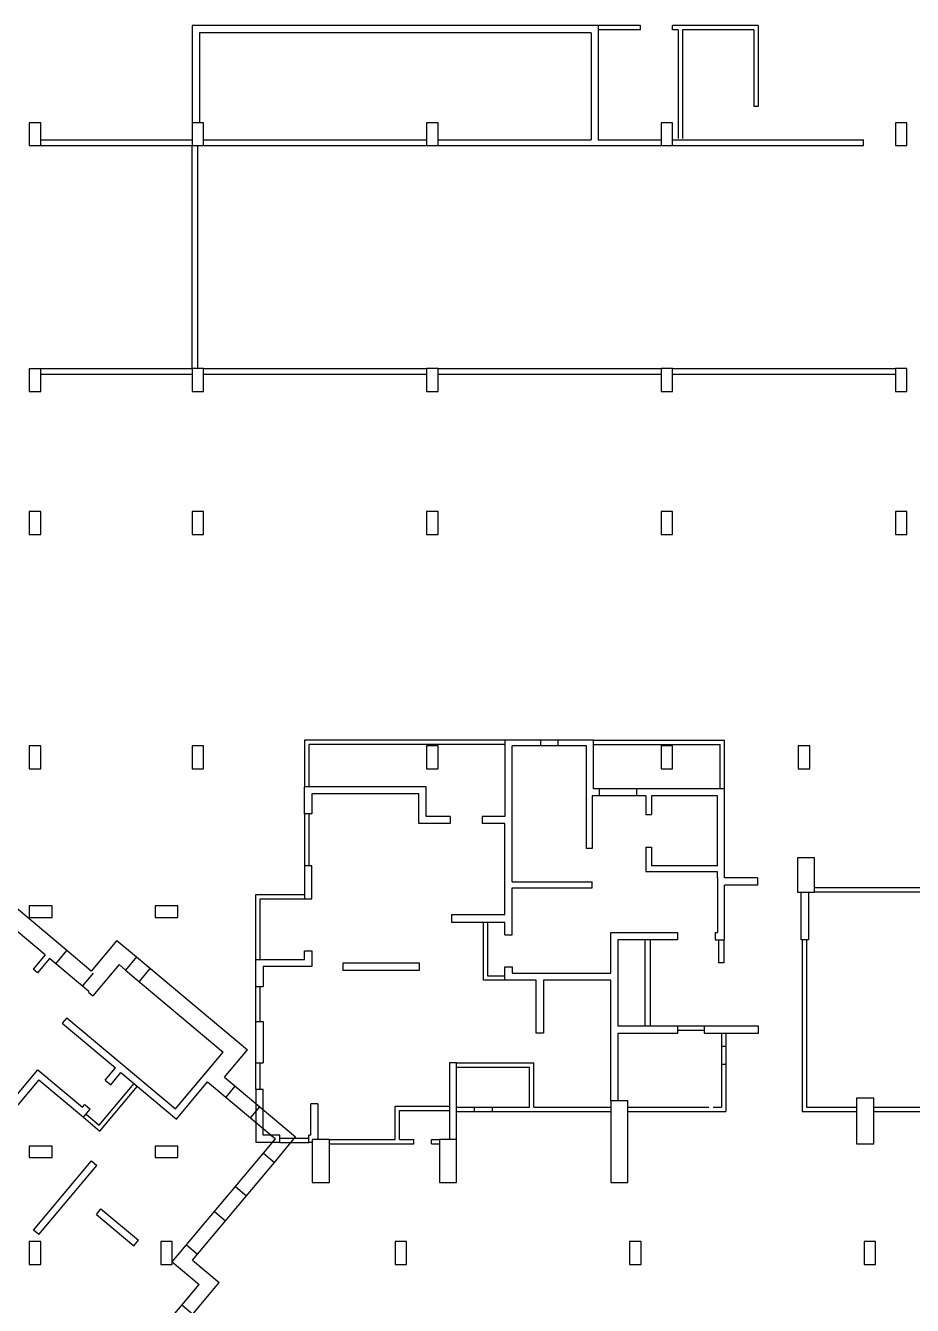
# Model space of a CAD drawing. Header units: metres. Extents: x -681087 to 1033303, y 74272 to 2630761.
# Drawn here: x 143657 to 174675, y 2374404 to 2419178 of the extents above; entities that cross this region are included whole.
import ezdxf

# ---------------------------------------------------------------- set-up
doc = ezdxf.new("R2010")
doc.units = ezdxf.units.M
for name, color, linetype in [('SKELETON_CLEAN', 7, 'Continuous'), ('SKELETON_ISOLATED', 1, 'Continuous'), ('SKELETON_ORIGINAL', 8, 'Continuous')]:
    doc.layers.add(name, color=color, linetype=linetype)

msp = doc.modelspace()

# ---------------------------------------------------------------- linework, layer by layer
at = {"layer": 'SKELETON_CLEAN'}
for p, q in [((149484, 2419178), (149484, 2415778)), ((163684, 2419178), (149484, 2419178)), ((165164, 2419178), (163684, 2419178)), ((163684, 2419178), (163684, 2415178)), ((165164, 2419028), (165164, 2419178)), ((169284, 2419178), (166284, 2419178)), ((166284, 2419028), (166284, 2419178)), ((169284, 2419178), (169284, 2416348)), ((149734, 2418928), (149734, 2415778)), ((163434, 2418928), (149734, 2418928)), ((163434, 2418928), (163434, 2415178)), ((165164, 2419028), (163684, 2419028)), ((166484, 2419028), (166284, 2419028)), ((166484, 2419028), (166484, 2415228)), ((169134, 2419028), (166634, 2419028)), ((166634, 2419028), (166634, 2415228)), ((169134, 2419028), (169134, 2416348)), ((169284, 2416348), (169134, 2416348)), ((144184, 2415778), (143784, 2415778)), ((143784, 2415778), (143784, 2414978)), ((144184, 2414978), (144184, 2415778)), ((149884, 2415778), (149484, 2415778)), ((149484, 2415778), (149484, 2414978)), ((149884, 2414978), (149884, 2415778)), ((158084, 2415778), (157684, 2415778)), ((157684, 2415778), (157684, 2414978)), ((158084, 2414978), (158084, 2415778)), ((166284, 2415778), (165884, 2415778)), ((165884, 2415778), (165884, 2414978)), ((166284, 2414978), (166284, 2415778)), ((174484, 2415778), (174084, 2415778)), ((174084, 2415778), (174084, 2414978)), ((174484, 2414978), (174484, 2415778)), ((158084, 2415178), (163434, 2415178)), ((163684, 2415178), (165884, 2415178)), ((166284, 2415178), (172964, 2415178)), ((172964, 2414978), (172964, 2415178)), ((143784, 2414978), (144184, 2414978)), ((144184, 2414978), (149484, 2414978)), ((149484, 2414978), (149884, 2414978)), ((149484, 2407178), (149484, 2414978)), ((149884, 2414978), (157684, 2414978)), ((157684, 2414978), (158084, 2414978)), ((158084, 2414978), (165884, 2414978)), ((165884, 2414978), (166284, 2414978)), ((166284, 2414978), (172964, 2414978)), ((174084, 2414978), (174484, 2414978)), ((144184, 2407175), (143784, 2407175)), ((143784, 2407175), (143784, 2406375)), ((144184, 2407178), (149484, 2407178)), ((144184, 2406375), (144184, 2407175)), ((149884, 2407178), (149484, 2407178)), ((149484, 2407178), (149484, 2406378)), ((149884, 2406378), (149884, 2407178)), ((149884, 2407178), (157684, 2407178)), ((158084, 2407178), (157684, 2407178)), ((157684, 2407178), (157684, 2406378)), ((158084, 2406378), (158084, 2407178)), ((158084, 2407178), (165884, 2407178)), ((166284, 2407178), (165884, 2407178)), ((165884, 2407178), (165884, 2406378)), ((166284, 2406378), (166284, 2407178)), ((166284, 2407178), (174084, 2407178)), ((174484, 2407178), (174084, 2407178)), ((174084, 2407178), (174084, 2406378)), ((174484, 2406378), (174484, 2407178)), ((143784, 2406375), (144184, 2406375)), ((149484, 2406378), (149884, 2406378)), ((157684, 2406378), (158084, 2406378)), ((165884, 2406378), (166284, 2406378)), ((174084, 2406378), (174484, 2406378)), ((144184, 2402175), (143784, 2402175)), ((143784, 2402175), (143784, 2401375)), ((144184, 2401375), (144184, 2402175)), ((149884, 2402178), (149484, 2402178)), ((149484, 2402178), (149484, 2401378)), ((149884, 2401378), (149884, 2402178)), ((158084, 2402178), (157684, 2402178)), ((157684, 2402178), (157684, 2401378)), ((158084, 2401378), (158084, 2402178)), ((166284, 2402178), (165884, 2402178)), ((165884, 2402178), (165884, 2401378)), ((166284, 2401378), (166284, 2402178)), ((174484, 2402178), (174084, 2402178)), ((174084, 2402178), (174084, 2401378)), ((174484, 2401378), (174484, 2402178)), ((143784, 2401375), (144184, 2401375)), ((149484, 2401378), (149884, 2401378)), ((157684, 2401378), (158084, 2401378)), ((165884, 2401378), (166284, 2401378)), ((174084, 2401378), (174484, 2401378)), ((153413, 2394178), (153413, 2392548)), ((160423, 2394178), (153413, 2394178)), ((160423, 2394178), (160423, 2391508)), ((163523, 2394178), (160423, 2394178)), ((163523, 2394178), (168103, 2394178)), ((163523, 2392478), (163523, 2394178)), ((168103, 2392478), (168103, 2394178)), ((144184, 2393975), (143784, 2393975)), ((143784, 2393975), (143784, 2393175)), ((144184, 2393175), (144184, 2393975)), ((149884, 2393978), (149484, 2393978)), ((149484, 2393978), (149484, 2393178)), ((149884, 2393178), (149884, 2393978)), ((160423, 2394028), (153563, 2394028)), ((153563, 2394028), (153563, 2392548)), ((158084, 2393978), (157684, 2393978)), ((157684, 2393978), (157684, 2393178)), ((158084, 2393178), (158084, 2393978)), ((163273, 2393978), (160673, 2393978)), ((160673, 2389218), (160673, 2393978)), ((163273, 2390388), (163273, 2393978)), ((163523, 2394028), (167953, 2394028)), ((166284, 2393978), (165884, 2393978)), ((165884, 2393978), (165884, 2393178)), ((166284, 2393178), (166284, 2393978)), ((167953, 2392478), (167953, 2394028)), ((171084, 2393978), (170684, 2393978)), ((170684, 2393978), (170684, 2393178)), ((171084, 2393178), (171084, 2393978)), ((143784, 2393175), (144184, 2393175)), ((149484, 2393178), (149884, 2393178)), ((157684, 2393178), (158084, 2393178)), ((165884, 2393178), (166284, 2393178)), ((170684, 2393178), (171084, 2393178)), ((157663, 2392548), (153413, 2392548)), ((153413, 2391598), (153413, 2392548)), ((157413, 2392298), (153663, 2392298)), ((153663, 2392298), (153663, 2391598)), ((157413, 2391258), (157413, 2392298)), ((157663, 2391508), (157663, 2392548)), ((168103, 2392478), (163523, 2392478)), ((168103, 2389358), (168103, 2392478)), ((165353, 2392228), (163473, 2392228)), ((163473, 2392228), (163473, 2390388)), ((165353, 2392228), (165353, 2391573)), ((165553, 2392228), (165553, 2391573)), ((167853, 2392228), (165553, 2392228)), ((167853, 2389778), (167853, 2392228)), ((153413, 2391598), (153413, 2389778)), ((153663, 2391598), (153413, 2391598)), ((158508, 2391508), (157663, 2391508)), ((158508, 2391508), (158508, 2391258)), ((160423, 2391508), (159628, 2391508)), ((159628, 2391508), (159628, 2391258)), ((165353, 2391573), (165553, 2391573)), ((158508, 2391258), (157413, 2391258)), ((160423, 2391258), (159628, 2391258)), ((160423, 2388063), (160423, 2391258)), ((163473, 2390388), (163273, 2390388)), ((165353, 2390433), (165353, 2389578)), ((165353, 2390433), (165553, 2390433)), ((165553, 2390433), (165553, 2389778)), ((171253, 2390058), (170653, 2390058)), ((170653, 2390058), (170653, 2388858)), ((171253, 2388858), (171253, 2390058)), ((153663, 2389778), (153413, 2389778)), ((153413, 2389778), (153413, 2388628)), ((153663, 2388628), (153663, 2389778)), ((167853, 2389578), (165353, 2389578)), ((167853, 2389778), (165553, 2389778)), ((167853, 2389358), (167853, 2389578)), ((160673, 2389218), (163473, 2389218)), ((163473, 2389018), (163473, 2389218)), ((167853, 2389358), (167853, 2387448)), ((169253, 2389358), (168103, 2389358)), ((168103, 2387198), (168103, 2389108)), ((169253, 2389108), (168103, 2389108)), ((169253, 2389358), (169253, 2389108)), ((145101, 2386815), (142504, 2388994)), ((151713, 2388783), (153413, 2388783)), ((151713, 2386508), (151713, 2388783)), ((160673, 2389018), (163473, 2389018)), ((160673, 2387368), (160673, 2389018)), ((170653, 2388858), (171253, 2388858)), ((170788, 2387188), (170788, 2388858)), ((171038, 2388858), (171038, 2387188)), ((176658, 2388858), (171253, 2388858)), ((144584, 2388378), (143784, 2388378)), ((143784, 2388378), (143784, 2387978)), ((144584, 2387978), (144584, 2388378)), ((148984, 2388378), (148184, 2388378)), ((148184, 2388378), (148184, 2387978)), ((148984, 2387978), (148984, 2388378)), ((151863, 2388633), (153413, 2388633)), ((151863, 2386508), (151863, 2388633)), ((153413, 2388628), (153663, 2388628)), ((144340, 2386670), (142578, 2388149)), ((143784, 2387978), (144584, 2387978)), ((148184, 2387978), (148984, 2387978)), ((160423, 2388063), (158553, 2388063)), ((158553, 2388063), (158553, 2387813)), ((158553, 2387813), (160423, 2387813)), ((159673, 2385778), (159673, 2387813)), ((159823, 2385928), (159823, 2387813)), ((160423, 2387368), (160423, 2387813)), ((160423, 2387368), (160673, 2387368)), ((164123, 2386028), (164123, 2387448)), ((164123, 2387448), (166453, 2387448)), ((166453, 2387448), (166453, 2387198)), ((167773, 2387448), (167773, 2387198)), ((167773, 2387448), (167853, 2387448)), ((146851, 2387174), (145952, 2386101)), ((146851, 2387174), (147541, 2386595)), ((166453, 2387198), (164373, 2387198)), ((164373, 2387198), (164373, 2384173)), ((167773, 2387198), (168103, 2387198)), ((167893, 2387198), (167893, 2386393)), ((168083, 2387198), (168083, 2386393)), ((171038, 2387188), (170788, 2387188)), ((170823, 2387188), (170823, 2381188)), ((170973, 2387188), (170973, 2381338)), ((144340, 2386670), (143919, 2386168)), ((144493, 2386542), (144072, 2386040)), ((145872, 2385385), (144493, 2386542)), ((144716, 2386355), (145101, 2386815)), ((145952, 2386101), (145101, 2386815)), ((147541, 2386595), (147155, 2386136)), ((147541, 2386595), (151417, 2383343)), ((151713, 2385558), (151713, 2386508)), ((151713, 2386508), (153413, 2386508)), ((153413, 2386508), (153413, 2386808)), ((153413, 2386808), (153663, 2386808)), ((153663, 2386808), (153663, 2386258)), ((144072, 2386040), (143919, 2386168)), ((146925, 2386329), (146006, 2385233)), ((146925, 2386329), (147155, 2386136)), ((147155, 2386136), (150572, 2383269)), ((151963, 2386258), (151963, 2385558)), ((153663, 2386258), (151963, 2386258)), ((157433, 2386383), (154753, 2386383)), ((154753, 2386383), (154753, 2386133)), ((154753, 2386133), (157433, 2386133)), ((157433, 2386133), (157433, 2386383)), ((160423, 2386248), (160673, 2386248)), ((160423, 2385778), (160423, 2386248)), ((160673, 2386248), (160673, 2386028)), ((160673, 2386028), (164123, 2386028)), ((168083, 2386393), (167893, 2386393)), ((151713, 2384338), (151713, 2385558)), ((151713, 2385558), (151963, 2385558)), ((160423, 2385778), (159673, 2385778)), ((160423, 2385928), (159823, 2385928)), ((161518, 2385778), (160423, 2385778)), ((161518, 2383928), (161518, 2385778)), ((161768, 2385778), (161768, 2383928)), ((164123, 2385778), (161768, 2385778)), ((164123, 2381558), (164123, 2385778)), ((145872, 2385385), (145853, 2385362)), ((145853, 2385362), (146006, 2385233)), ((145101, 2384465), (144940, 2384274)), ((144940, 2384274), (146802, 2382712)), ((151713, 2382888), (151713, 2384338)), ((151713, 2384338), (151963, 2384338)), ((151963, 2384338), (151963, 2382888)), ((161768, 2383928), (161518, 2383928)), ((166473, 2384173), (164373, 2384173)), ((164373, 2383923), (166473, 2383923)), ((164373, 2383923), (164373, 2381558)), ((166473, 2383923), (166473, 2384173)), ((167393, 2384173), (166473, 2384173)), ((169293, 2384173), (167393, 2384173)), ((167393, 2384173), (167393, 2383923)), ((167393, 2383923), (169293, 2383923)), ((168003, 2383923), (168003, 2381338)), ((168153, 2383923), (168153, 2381188)), ((169293, 2383923), (169293, 2384173)), ((146032, 2383684), (148901, 2381277)), ((150614, 2382385), (151417, 2383343)), ((148901, 2381277), (150572, 2383269)), ((151713, 2381968), (151713, 2382888)), ((151713, 2382888), (151963, 2382888)), ((158733, 2382888), (158483, 2382888)), ((158483, 2382888), (158483, 2380208)), ((158733, 2382888), (161433, 2382888)), ((158733, 2380208), (158733, 2382888)), ((161433, 2381338), (161433, 2382888)), ((142610, 2380890), (144085, 2382648)), ((144085, 2382648), (145648, 2381337)), ((146445, 2382287), (146802, 2382712)), ((146636, 2382126), (146993, 2382551)), ((146993, 2382551), (148931, 2380925)), ((148901, 2381277), (150154, 2382771)), ((158733, 2382738), (161283, 2382738)), ((161283, 2381338), (161283, 2382738)), ((144116, 2382296), (139780, 2377129)), ((144116, 2382296), (145679, 2380985)), ((146235, 2380714), (147453, 2382166)), ((146253, 2380503), (147568, 2382069)), ((146445, 2382287), (146636, 2382126)), ((148931, 2380925), (150024, 2382227)), ((150024, 2382227), (150660, 2381694)), ((150614, 2382385), (153103, 2380296)), ((150981, 2382077), (150660, 2381694)), ((151713, 2381968), (151713, 2380108)), ((151713, 2381968), (151963, 2381968)), ((151963, 2380358), (151963, 2381968)), ((150660, 2381694), (152399, 2380235)), ((164723, 2381558), (164123, 2381558)), ((164123, 2381558), (164123, 2378708)), ((164723, 2378708), (164723, 2381558)), ((173323, 2381658), (172723, 2381658)), ((172723, 2381658), (172723, 2380058)), ((173323, 2380058), (173323, 2381658)), ((145648, 2381337), (145725, 2381429)), ((145679, 2380985), (145917, 2381268)), ((145725, 2381429), (145917, 2381268)), ((145775, 2381100), (146235, 2380714)), ((153633, 2380358), (153633, 2381458)), ((153883, 2381458), (153633, 2381458)), ((153883, 2381458), (153883, 2380208)), ((156583, 2381378), (158483, 2381378)), ((156583, 2380208), (156583, 2381378)), ((156733, 2381228), (158483, 2381228)), ((156733, 2380208), (156733, 2381228)), ((158733, 2381338), (161283, 2381338)), ((161433, 2381338), (164123, 2381338)), ((164723, 2381188), (168153, 2381188)), ((167703, 2381338), (168003, 2381338)), ((170823, 2381188), (172723, 2381188)), ((170973, 2381338), (172723, 2381338)), ((173323, 2381338), (176863, 2381338)), ((173323, 2381188), (176863, 2381188)), ((145679, 2380985), (146253, 2380503)), ((152548, 2380358), (151963, 2380358)), ((151975, 2379729), (152399, 2380235)), ((152358, 2379408), (153103, 2380296)), ((152548, 2380108), (152548, 2380358)), ((153568, 2380108), (153568, 2380358)), ((153633, 2380358), (153568, 2380358)), ((154283, 2380208), (153683, 2380208)), ((153683, 2380208), (153683, 2378708)), ((154283, 2378708), (154283, 2380208)), ((154283, 2380208), (156583, 2380208)), ((156733, 2380208), (157233, 2380208)), ((157233, 2380058), (157233, 2380208)), ((157853, 2380208), (158133, 2380208)), ((157853, 2380058), (157853, 2380208)), ((158733, 2380208), (158133, 2380208)), ((158133, 2380208), (158133, 2378708)), ((158733, 2378708), (158733, 2380208)), ((144584, 2379978), (143784, 2379978)), ((143784, 2379978), (143784, 2379578)), ((144584, 2379578), (144584, 2379978)), ((148984, 2379978), (148184, 2379978)), ((148184, 2379978), (148184, 2379578)), ((148786, 2375929), (151975, 2379729)), ((148984, 2379578), (148984, 2379978)), ((152548, 2380108), (151713, 2380108)), ((151975, 2379729), (152358, 2379408)), ((152548, 2380108), (153568, 2380108)), ((153683, 2380108), (153568, 2380108)), ((154283, 2380058), (157233, 2380058)), ((157853, 2380058), (158133, 2380058)), ((172723, 2380058), (173323, 2380058)), ((143784, 2379578), (144584, 2379578)), ((143930, 2377041), (145961, 2379462)), ((144121, 2376881), (146153, 2379301)), ((145961, 2379462), (146153, 2379301)), ((148184, 2379578), (148984, 2379578)), ((149491, 2375991), (152358, 2379408)), ((153683, 2378708), (154283, 2378708)), ((158133, 2378708), (158733, 2378708)), ((164123, 2378708), (164723, 2378708)), ((146132, 2377589), (146293, 2377780)), ((146132, 2377589), (147442, 2376490)), ((146293, 2377780), (147603, 2376681)), ((144121, 2376881), (143930, 2377041)), ((144184, 2376638), (143784, 2376638)), ((143784, 2376638), (143784, 2375838)), ((144184, 2375838), (144184, 2376638)), ((147442, 2376490), (147603, 2376681)), ((148784, 2376638), (148384, 2376638)), ((148384, 2376638), (148384, 2375838)), ((148784, 2375838), (148784, 2376638)), ((156984, 2376638), (156584, 2376638)), ((156584, 2376638), (156584, 2375838)), ((156984, 2375838), (156984, 2376638)), ((165184, 2376638), (164784, 2376638)), ((164784, 2376638), (164784, 2375838)), ((165184, 2375838), (165184, 2376638)), ((173384, 2376638), (172984, 2376638)), ((172984, 2376638), (172984, 2375838)), ((173384, 2375838), (173384, 2376638)), ((143784, 2375838), (144184, 2375838)), ((148384, 2375838), (148784, 2375838)), ((148786, 2375929), (149729, 2375139)), ((149491, 2375991), (150433, 2375200)), ((156584, 2375838), (156984, 2375838)), ((164784, 2375838), (165184, 2375838)), ((172984, 2375838), (173384, 2375838)), ((147517, 2372504), (149729, 2375139)), ((147900, 2372182), (150433, 2375200))]:
    msp.add_line(p, q, dxfattribs=at)
at = {"layer": 'SKELETON_ISOLATED'}
for p, q in [((144184, 2415178), (149484, 2415178)), ((149884, 2415178), (157684, 2415178)), ((149684, 2407178), (149684, 2414978)), ((144184, 2406978), (149484, 2406978)), ((149884, 2406978), (157684, 2406978)), ((158084, 2406978), (165884, 2406978)), ((166284, 2406978), (174084, 2406978)), ((161663, 2394178), (161663, 2393978)), ((162283, 2393978), (162283, 2394178)), ((163723, 2392478), (163723, 2392228)), ((165023, 2392478), (165023, 2392228)), ((153563, 2391598), (153563, 2389778)), ((176573, 2389008), (171253, 2389008)), ((165318, 2387198), (165318, 2384173)), ((165508, 2387198), (165508, 2384173)), ((145650, 2385571), (146036, 2386031)), ((148016, 2386197), (147630, 2385737)), ((151863, 2384338), (151863, 2385558)), ((167393, 2384023), (166473, 2384023)), ((168153, 2383458), (168003, 2383458)), ((151863, 2381968), (151863, 2382888)), ((168153, 2382838), (168003, 2382838)), ((151839, 2381357), (151518, 2380974)), ((158733, 2381188), (164123, 2381188)), ((159363, 2381188), (159363, 2381338)), ((159983, 2381188), (159983, 2381338)), ((164723, 2381338), (167553, 2381338)), ((152548, 2380258), (153568, 2380258)), ((150998, 2378565), (151381, 2378243)), ((150262, 2377687), (150645, 2377366)), ((149284, 2376523), (149668, 2376202)), ((149124, 2374419), (149507, 2374097))]:
    msp.add_line(p, q, dxfattribs=at)
at = {"layer": 'SKELETON_ORIGINAL'}
for p, q in [((149484, 2419178), (149484, 2415778)), ((163684, 2419178), (149484, 2419178)), ((165164, 2419178), (163684, 2419178)), ((163684, 2419178), (163684, 2415178)), ((165164, 2419028), (165164, 2419178)), ((169284, 2419178), (166284, 2419178)), ((166284, 2419028), (166284, 2419178)), ((169284, 2419178), (169284, 2416348)), ((149734, 2418928), (149734, 2415778)), ((163434, 2418928), (149734, 2418928)), ((163434, 2418928), (163434, 2415178)), ((165164, 2419028), (163684, 2419028)), ((166484, 2419028), (166284, 2419028)), ((166484, 2419028), (166484, 2415228)), ((169134, 2419028), (166634, 2419028)), ((166634, 2419028), (166634, 2415228)), ((169134, 2419028), (169134, 2416348)), ((169284, 2416348), (169134, 2416348)), ((144184, 2415778), (143784, 2415778)), ((143784, 2415778), (143784, 2414978)), ((144184, 2414978), (144184, 2415778)), ((149884, 2415778), (149484, 2415778)), ((149484, 2415778), (149484, 2414978)), ((149884, 2414978), (149884, 2415778)), ((158084, 2415778), (157684, 2415778)), ((157684, 2415778), (157684, 2414978)), ((158084, 2414978), (158084, 2415778)), ((166284, 2415778), (165884, 2415778)), ((165884, 2415778), (165884, 2414978)), ((166284, 2414978), (166284, 2415778)), ((174484, 2415778), (174084, 2415778)), ((174084, 2415778), (174084, 2414978)), ((174484, 2414978), (174484, 2415778)), ((144184, 2415178), (149484, 2415178)), ((149884, 2415178), (157684, 2415178)), ((158084, 2415178), (163434, 2415178)), ((163684, 2415178), (165884, 2415178)), ((166284, 2415178), (172964, 2415178)), ((172964, 2414978), (172964, 2415178)), ((143784, 2414978), (144184, 2414978)), ((144184, 2414978), (149484, 2414978)), ((149484, 2414978), (149884, 2414978)), ((149484, 2407178), (149484, 2414978)), ((149684, 2407178), (149684, 2414978)), ((149884, 2414978), (157684, 2414978)), ((157684, 2414978), (158084, 2414978)), ((158084, 2414978), (165884, 2414978)), ((165884, 2414978), (166284, 2414978)), ((166284, 2414978), (172964, 2414978)), ((174084, 2414978), (174484, 2414978)), ((144184, 2407175), (143784, 2407175)), ((143784, 2407175), (143784, 2406375)), ((144184, 2407178), (149484, 2407178)), ((144184, 2406375), (144184, 2407175)), ((149884, 2407178), (149484, 2407178)), ((149484, 2407178), (149484, 2406378)), ((149884, 2406378), (149884, 2407178)), ((149884, 2407178), (157684, 2407178)), ((158084, 2407178), (157684, 2407178)), ((157684, 2407178), (157684, 2406378)), ((158084, 2406378), (158084, 2407178)), ((158084, 2407178), (165884, 2407178)), ((166284, 2407178), (165884, 2407178)), ((165884, 2407178), (165884, 2406378)), ((166284, 2406378), (166284, 2407178)), ((166284, 2407178), (174084, 2407178)), ((174484, 2407178), (174084, 2407178)), ((174084, 2407178), (174084, 2406378)), ((174484, 2406378), (174484, 2407178)), ((144184, 2406978), (149484, 2406978)), ((149884, 2406978), (157684, 2406978)), ((158084, 2406978), (165884, 2406978)), ((166284, 2406978), (174084, 2406978)), ((143784, 2406375), (144184, 2406375)), ((149484, 2406378), (149884, 2406378)), ((157684, 2406378), (158084, 2406378)), ((165884, 2406378), (166284, 2406378)), ((174084, 2406378), (174484, 2406378)), ((144184, 2402175), (143784, 2402175)), ((143784, 2402175), (143784, 2401375)), ((144184, 2401375), (144184, 2402175)), ((149884, 2402178), (149484, 2402178)), ((149484, 2402178), (149484, 2401378)), ((149884, 2401378), (149884, 2402178)), ((158084, 2402178), (157684, 2402178)), ((157684, 2402178), (157684, 2401378)), ((158084, 2401378), (158084, 2402178)), ((166284, 2402178), (165884, 2402178)), ((165884, 2402178), (165884, 2401378)), ((166284, 2401378), (166284, 2402178)), ((174484, 2402178), (174084, 2402178)), ((174084, 2402178), (174084, 2401378)), ((174484, 2401378), (174484, 2402178)), ((143784, 2401375), (144184, 2401375)), ((149484, 2401378), (149884, 2401378)), ((157684, 2401378), (158084, 2401378)), ((165884, 2401378), (166284, 2401378)), ((174084, 2401378), (174484, 2401378)), ((153413, 2394178), (153413, 2392548)), ((160423, 2394178), (153413, 2394178)), ((160423, 2394178), (160423, 2391508)), ((163523, 2394178), (160423, 2394178)), ((161663, 2394178), (161663, 2393978)), ((162283, 2393978), (162283, 2394178)), ((163523, 2394178), (168103, 2394178)), ((163523, 2392478), (163523, 2394178)), ((168103, 2392478), (168103, 2394178)), ((144184, 2393975), (143784, 2393975)), ((143784, 2393975), (143784, 2393175)), ((144184, 2393175), (144184, 2393975)), ((149884, 2393978), (149484, 2393978)), ((149484, 2393978), (149484, 2393178)), ((149884, 2393178), (149884, 2393978)), ((160423, 2394028), (153563, 2394028)), ((153563, 2394028), (153563, 2392548)), ((158084, 2393978), (157684, 2393978)), ((157684, 2393978), (157684, 2393178)), ((158084, 2393178), (158084, 2393978)), ((163273, 2393978), (160673, 2393978)), ((160673, 2389218), (160673, 2393978)), ((163273, 2390388), (163273, 2393978)), ((163523, 2394028), (167953, 2394028)), ((166284, 2393978), (165884, 2393978)), ((165884, 2393978), (165884, 2393178)), ((166284, 2393178), (166284, 2393978)), ((167953, 2392478), (167953, 2394028)), ((171084, 2393978), (170684, 2393978)), ((170684, 2393978), (170684, 2393178)), ((171084, 2393178), (171084, 2393978)), ((143784, 2393175), (144184, 2393175)), ((149484, 2393178), (149884, 2393178)), ((157684, 2393178), (158084, 2393178)), ((165884, 2393178), (166284, 2393178)), ((170684, 2393178), (171084, 2393178)), ((157663, 2392548), (153413, 2392548)), ((153413, 2391598), (153413, 2392548)), ((157413, 2392298), (153663, 2392298)), ((153663, 2392298), (153663, 2391598)), ((157413, 2391258), (157413, 2392298)), ((157663, 2391508), (157663, 2392548)), ((168103, 2392478), (163523, 2392478)), ((163723, 2392478), (163723, 2392228)), ((165023, 2392478), (165023, 2392228)), ((168103, 2389358), (168103, 2392478)), ((165353, 2392228), (163473, 2392228)), ((163473, 2392228), (163473, 2390388)), ((165353, 2392228), (165353, 2391573)), ((165553, 2392228), (165553, 2391573)), ((167853, 2392228), (165553, 2392228)), ((167853, 2389778), (167853, 2392228)), ((153413, 2391598), (153413, 2389778)), ((153663, 2391598), (153413, 2391598)), ((153563, 2391598), (153563, 2389778)), ((158508, 2391508), (157663, 2391508)), ((158508, 2391508), (158508, 2391258)), ((160423, 2391508), (159628, 2391508)), ((159628, 2391508), (159628, 2391258)), ((165353, 2391573), (165553, 2391573)), ((158508, 2391258), (157413, 2391258)), ((160423, 2391258), (159628, 2391258)), ((160423, 2388063), (160423, 2391258)), ((163473, 2390388), (163273, 2390388)), ((165353, 2390433), (165353, 2389578)), ((165353, 2390433), (165553, 2390433)), ((165553, 2390433), (165553, 2389778)), ((171253, 2390058), (170653, 2390058)), ((170653, 2390058), (170653, 2388858)), ((171253, 2390058), (170653, 2390058)), ((170653, 2390058), (170653, 2388858)), ((171253, 2388858), (171253, 2390058)), ((171253, 2388858), (171253, 2390058)), ((153663, 2389778), (153413, 2389778)), ((153413, 2389778), (153413, 2388628)), ((153663, 2388628), (153663, 2389778)), ((167853, 2389578), (165353, 2389578)), ((167853, 2389778), (165553, 2389778)), ((167853, 2389358), (167853, 2389578)), ((160673, 2389218), (163473, 2389218)), ((163473, 2389018), (163473, 2389218)), ((167853, 2389358), (167853, 2387448)), ((169253, 2389358), (168103, 2389358)), ((168103, 2387198), (168103, 2389108)), ((169253, 2389108), (168103, 2389108)), ((169253, 2389358), (169253, 2389108)), ((145101, 2386815), (142504, 2388994)), ((151713, 2388783), (153413, 2388783)), ((151713, 2386508), (151713, 2388783)), ((160673, 2389018), (163473, 2389018)), ((160673, 2387368), (160673, 2389018)), ((170653, 2388858), (171253, 2388858)), ((170653, 2388858), (171253, 2388858)), ((170788, 2387188), (170788, 2388858)), ((171038, 2388858), (171038, 2387188)), ((176573, 2389008), (171253, 2389008)), ((176658, 2388858), (171253, 2388858)), ((144584, 2388378), (143784, 2388378)), ((143784, 2388378), (143784, 2387978)), ((144584, 2387978), (144584, 2388378)), ((148984, 2388378), (148184, 2388378)), ((148184, 2388378), (148184, 2387978)), ((148984, 2387978), (148984, 2388378)), ((151863, 2388633), (153413, 2388633)), ((151863, 2386508), (151863, 2388633)), ((153413, 2388628), (153663, 2388628)), ((144340, 2386670), (142578, 2388149)), ((143784, 2387978), (144584, 2387978)), ((148184, 2387978), (148984, 2387978)), ((160423, 2388063), (158553, 2388063)), ((158553, 2388063), (158553, 2387813)), ((158553, 2387813), (160423, 2387813)), ((159673, 2385778), (159673, 2387813)), ((159823, 2385928), (159823, 2387813)), ((160423, 2387368), (160423, 2387813)), ((160423, 2387368), (160673, 2387368)), ((164123, 2386028), (164123, 2387448)), ((164123, 2387448), (166453, 2387448)), ((166453, 2387448), (166453, 2387198)), ((167773, 2387448), (167773, 2387198)), ((167773, 2387448), (167853, 2387448)), ((146851, 2387174), (145952, 2386101)), ((146851, 2387174), (147541, 2386595)), ((166453, 2387198), (164373, 2387198)), ((164373, 2387198), (164373, 2384173)), ((165318, 2387198), (165318, 2384173)), ((165508, 2387198), (165508, 2384173)), ((167773, 2387198), (168103, 2387198)), ((167893, 2387198), (167893, 2386393)), ((168083, 2387198), (168083, 2386393)), ((171038, 2387188), (170788, 2387188)), ((170823, 2387188), (170823, 2381188)), ((170973, 2387188), (170973, 2381338)), ((144340, 2386670), (143919, 2386168)), ((144493, 2386542), (144072, 2386040)), ((145872, 2385385), (144493, 2386542)), ((144716, 2386355), (145101, 2386815)), ((145952, 2386101), (145101, 2386815)), ((147541, 2386595), (147155, 2386136)), ((147541, 2386595), (151417, 2383343)), ((151713, 2385558), (151713, 2386508)), ((151713, 2386508), (153413, 2386508)), ((153413, 2386508), (153413, 2386808)), ((153413, 2386808), (153663, 2386808)), ((153663, 2386808), (153663, 2386258)), ((144072, 2386040), (143919, 2386168)), ((145650, 2385571), (146036, 2386031)), ((146925, 2386329), (146006, 2385233)), ((146925, 2386329), (147155, 2386136)), ((147155, 2386136), (150572, 2383269)), ((148016, 2386197), (147630, 2385737)), ((151963, 2386258), (151963, 2385558)), ((153663, 2386258), (151963, 2386258)), ((157433, 2386383), (154753, 2386383)), ((154753, 2386383), (154753, 2386133)), ((154753, 2386133), (157433, 2386133)), ((157433, 2386133), (157433, 2386383)), ((160423, 2386248), (160673, 2386248)), ((160423, 2385778), (160423, 2386248)), ((160673, 2386248), (160673, 2386028)), ((160673, 2386028), (164123, 2386028)), ((168083, 2386393), (167893, 2386393)), ((151713, 2384338), (151713, 2385558)), ((151713, 2385558), (151963, 2385558)), ((151863, 2384338), (151863, 2385558)), ((160423, 2385778), (159673, 2385778)), ((160423, 2385928), (159823, 2385928)), ((161518, 2385778), (160423, 2385778)), ((161518, 2383928), (161518, 2385778)), ((161768, 2385778), (161768, 2383928)), ((164123, 2385778), (161768, 2385778)), ((164123, 2381558), (164123, 2385778)), ((145872, 2385385), (145853, 2385362)), ((145853, 2385362), (146006, 2385233)), ((145101, 2384465), (144940, 2384274)), ((144940, 2384274), (146802, 2382712)), ((145101, 2384465), (148901, 2381277)), ((151713, 2382888), (151713, 2384338)), ((151713, 2384338), (151963, 2384338)), ((151963, 2384338), (151963, 2382888)), ((161768, 2383928), (161518, 2383928)), ((166473, 2384173), (164373, 2384173)), ((164373, 2383923), (166473, 2383923)), ((164373, 2383923), (164373, 2381558)), ((166473, 2383923), (166473, 2384173)), ((167393, 2384173), (166473, 2384173)), ((167393, 2384023), (166473, 2384023)), ((169293, 2384173), (167393, 2384173)), ((167393, 2384173), (167393, 2383923)), ((167393, 2383923), (169293, 2383923)), ((168003, 2383923), (168003, 2381338)), ((168153, 2383923), (168153, 2381188)), ((169293, 2383923), (169293, 2384173)), ((150614, 2382385), (151417, 2383343)), ((168153, 2383458), (168003, 2383458)), ((146962, 2382903), (148901, 2381277)), ((148901, 2381277), (150572, 2383269)), ((151713, 2381968), (151713, 2382888)), ((151713, 2382888), (151963, 2382888)), ((151863, 2381968), (151863, 2382888)), ((158733, 2382888), (158483, 2382888)), ((158483, 2382888), (158483, 2380208)), ((158733, 2382888), (161433, 2382888)), ((158733, 2380208), (158733, 2382888)), ((161433, 2381338), (161433, 2382888)), ((168153, 2382838), (168003, 2382838)), ((142610, 2380890), (144085, 2382648)), ((144085, 2382648), (145648, 2381337)), ((146445, 2382287), (146802, 2382712)), ((146636, 2382126), (146993, 2382551)), ((146993, 2382551), (148931, 2380925)), ((148901, 2381277), (150154, 2382771)), ((158733, 2382738), (161283, 2382738)), ((161283, 2381338), (161283, 2382738)), ((144116, 2382296), (139780, 2377129)), ((144116, 2382296), (145679, 2380985)), ((146235, 2380714), (147453, 2382166)), ((146253, 2380503), (147568, 2382069)), ((146445, 2382287), (146636, 2382126)), ((148931, 2380925), (150024, 2382227)), ((150024, 2382227), (150660, 2381694)), ((150614, 2382385), (153103, 2380296)), ((150981, 2382077), (150660, 2381694)), ((151713, 2381968), (151713, 2380108)), ((151713, 2381968), (151963, 2381968)), ((151963, 2380358), (151963, 2381968)), ((150660, 2381694), (152399, 2380235)), ((164723, 2381558), (164123, 2381558)), ((164123, 2381558), (164123, 2378708)), ((164723, 2381558), (164123, 2381558)), ((164123, 2381558), (164123, 2378708)), ((164723, 2378708), (164723, 2381558)), ((164723, 2378708), (164723, 2381558)), ((173323, 2381658), (172723, 2381658)), ((172723, 2381658), (172723, 2380058)), ((173323, 2381658), (172723, 2381658)), ((172723, 2381658), (172723, 2380058)), ((173323, 2380058), (173323, 2381658)), ((173323, 2380058), (173323, 2381658)), ((145648, 2381337), (145725, 2381429)), ((145679, 2380985), (145917, 2381268)), ((145725, 2381429), (145917, 2381268)), ((145775, 2381100), (146235, 2380714)), ((151839, 2381357), (151518, 2380974)), ((153633, 2380358), (153633, 2381458)), ((153883, 2381458), (153633, 2381458)), ((153883, 2381458), (153883, 2380208)), ((156583, 2381378), (158483, 2381378)), ((156583, 2380208), (156583, 2381378)), ((156733, 2381228), (158483, 2381228)), ((156733, 2380208), (156733, 2381228)), ((158733, 2381338), (161283, 2381338)), ((158733, 2381188), (164123, 2381188)), ((159363, 2381188), (159363, 2381338)), ((159983, 2381188), (159983, 2381338)), ((161433, 2381338), (164123, 2381338)), ((164723, 2381338), (167553, 2381338)), ((164723, 2381188), (168153, 2381188)), ((167703, 2381338), (168003, 2381338)), ((170823, 2381188), (172723, 2381188)), ((170973, 2381338), (172723, 2381338)), ((173323, 2381338), (176863, 2381338)), ((173323, 2381188), (176863, 2381188)), ((145679, 2380985), (146253, 2380503)), ((152548, 2380358), (151963, 2380358)), ((151975, 2379729), (152399, 2380235)), ((152358, 2379408), (153103, 2380296)), ((152548, 2380108), (152548, 2380358)), ((152548, 2380258), (153568, 2380258)), ((153568, 2380108), (153568, 2380358)), ((153633, 2380358), (153568, 2380358)), ((154283, 2380208), (153683, 2380208)), ((153683, 2380208), (153683, 2378708)), ((154283, 2380208), (153683, 2380208)), ((153683, 2380208), (153683, 2378708)), ((154283, 2378708), (154283, 2380208)), ((154283, 2378708), (154283, 2380208)), ((154283, 2380208), (156583, 2380208)), ((156733, 2380208), (157233, 2380208)), ((157233, 2380058), (157233, 2380208)), ((157853, 2380208), (158133, 2380208)), ((157853, 2380058), (157853, 2380208)), ((158733, 2380208), (158133, 2380208)), ((158133, 2380208), (158133, 2378708)), ((158733, 2380208), (158133, 2380208)), ((158133, 2380208), (158133, 2378708)), ((158733, 2378708), (158733, 2380208)), ((158733, 2378708), (158733, 2380208)), ((144584, 2379978), (143784, 2379978)), ((143784, 2379978), (143784, 2379578)), ((144584, 2379578), (144584, 2379978)), ((148984, 2379978), (148184, 2379978)), ((148184, 2379978), (148184, 2379578)), ((148786, 2375929), (151975, 2379729)), ((148984, 2379578), (148984, 2379978)), ((152548, 2380108), (151713, 2380108)), ((151975, 2379729), (152358, 2379408)), ((152548, 2380108), (153568, 2380108)), ((153683, 2380108), (153568, 2380108)), ((154283, 2380058), (157233, 2380058)), ((157853, 2380058), (158133, 2380058)), ((172723, 2380058), (173323, 2380058)), ((172723, 2380058), (173323, 2380058)), ((143784, 2379578), (144584, 2379578)), ((143930, 2377041), (145961, 2379462)), ((144121, 2376881), (146153, 2379301)), ((145961, 2379462), (146153, 2379301)), ((148184, 2379578), (148984, 2379578)), ((149491, 2375991), (152358, 2379408)), ((150998, 2378565), (151381, 2378243)), ((153683, 2378708), (154283, 2378708)), ((153683, 2378708), (154283, 2378708)), ((158133, 2378708), (158733, 2378708)), ((158133, 2378708), (158733, 2378708)), ((164123, 2378708), (164723, 2378708)), ((164123, 2378708), (164723, 2378708)), ((146132, 2377589), (146293, 2377780)), ((146132, 2377589), (147442, 2376490)), ((146293, 2377780), (147603, 2376681)), ((150262, 2377687), (150645, 2377366)), ((144121, 2376881), (143930, 2377041)), ((144184, 2376638), (143784, 2376638)), ((143784, 2376638), (143784, 2375838)), ((144184, 2375838), (144184, 2376638)), ((147442, 2376490), (147603, 2376681)), ((148784, 2376638), (148384, 2376638)), ((148384, 2376638), (148384, 2375838)), ((148784, 2375838), (148784, 2376638)), ((156984, 2376638), (156584, 2376638)), ((156584, 2376638), (156584, 2375838)), ((156984, 2375838), (156984, 2376638)), ((165184, 2376638), (164784, 2376638)), ((164784, 2376638), (164784, 2375838)), ((165184, 2375838), (165184, 2376638)), ((173384, 2376638), (172984, 2376638)), ((172984, 2376638), (172984, 2375838)), ((173384, 2375838), (173384, 2376638)), ((149284, 2376523), (149668, 2376202)), ((143784, 2375838), (144184, 2375838)), ((148384, 2375838), (148784, 2375838)), ((148786, 2375929), (149729, 2375139)), ((149491, 2375991), (150433, 2375200)), ((156584, 2375838), (156984, 2375838)), ((164784, 2375838), (165184, 2375838)), ((172984, 2375838), (173384, 2375838)), ((147517, 2372504), (149729, 2375139)), ((147900, 2372182), (150433, 2375200)), ((149124, 2374419), (149507, 2374097))]:
    msp.add_line(p, q, dxfattribs=at)

doc.saveas('drawing.dxf')
